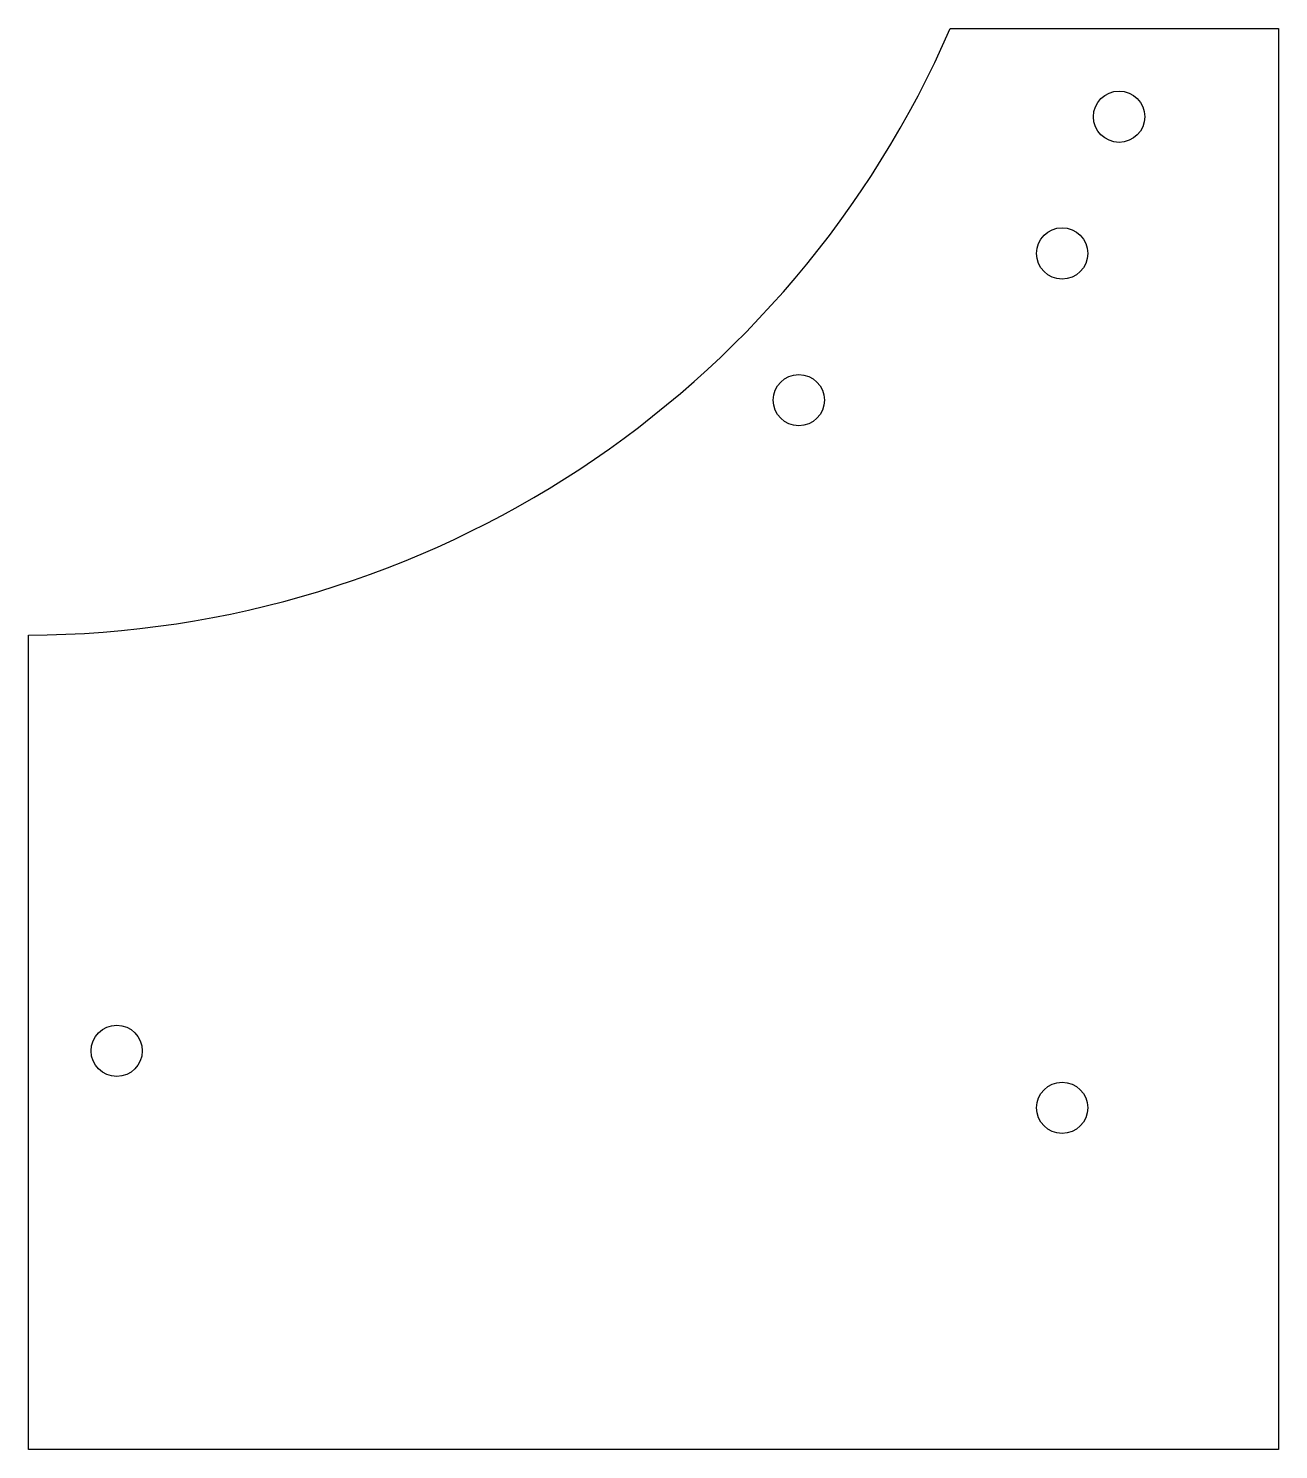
# Model space of a CAD drawing. Header units: millimetres. Extents: x 0 to 110, y 0 to 125.
import ezdxf

# ---------------------------------------------------------------- set-up
doc = ezdxf.new("R2010")
doc.units = ezdxf.units.MM

msp = doc.modelspace()

# ---------------------------------------------------------------- linework, layer by layer
for p, q in [((80.93, 124.75), (109.75, 124.75)), ((109.75, 124.75), (109.75, 0)), ((0, 0), (0, 71.5)), ((109.75, 0), (0, 0))]:
    msp.add_line(p, q)
for centre in [(95.75, 117), (90.75, 105), (67.63, 92.12), (7.75, 35), (90.75, 30)]:
    msp.add_circle(centre, 2.25)
msp.add_arc((-0.25, 160), 88.5, 270.1619, 336.5277)

doc.saveas('drawing.dxf')
